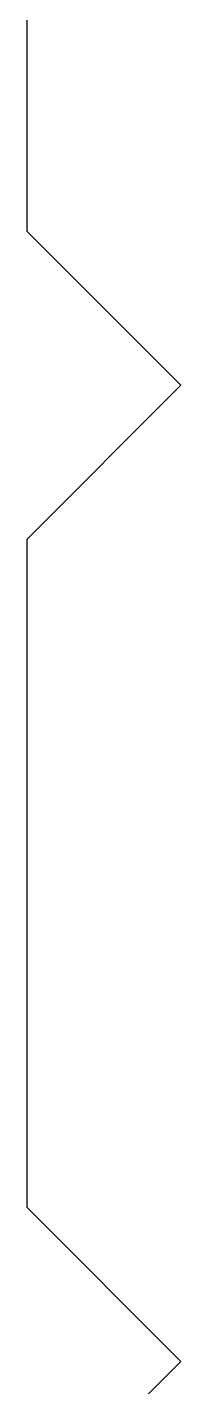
# Model space of a CAD drawing. Header units: millimetres. Extents: x 10 to 132, y -13 to 46.
# Drawn here: x 117.833 to 118.233, y 16.19 to 19.729 of the extents above; entities that cross this region are included whole.
import ezdxf

# ---------------------------------------------------------------- set-up
doc = ezdxf.new("R2010")
doc.units = ezdxf.units.MM
doc.header["$LTSCALE"] = 1.21
doc.header["$MEASUREMENT"] = 0
doc.layers.get('0').update_dxf_attribs({"linetype": 'CONTINUOUS'})

msp = doc.modelspace()

# ---------------------------------------------------------------- linework, layer by layer
at = {"color": 7, "linetype": 'Continuous'}
for p, q in [((117.8335, 19.1967), (117.8335, 20.9367)), ((118.2335, 18.7967), (117.8335, 19.1967)), ((117.8335, 18.3967), (118.2335, 18.7967)), ((117.8335, 16.6567), (117.8335, 18.3967)), ((118.2335, 16.2567), (117.8335, 16.6567)), ((117.8335, 15.8567), (118.2335, 16.2567))]:
    msp.add_line(p, q, dxfattribs=at)

doc.saveas('drawing.dxf')
